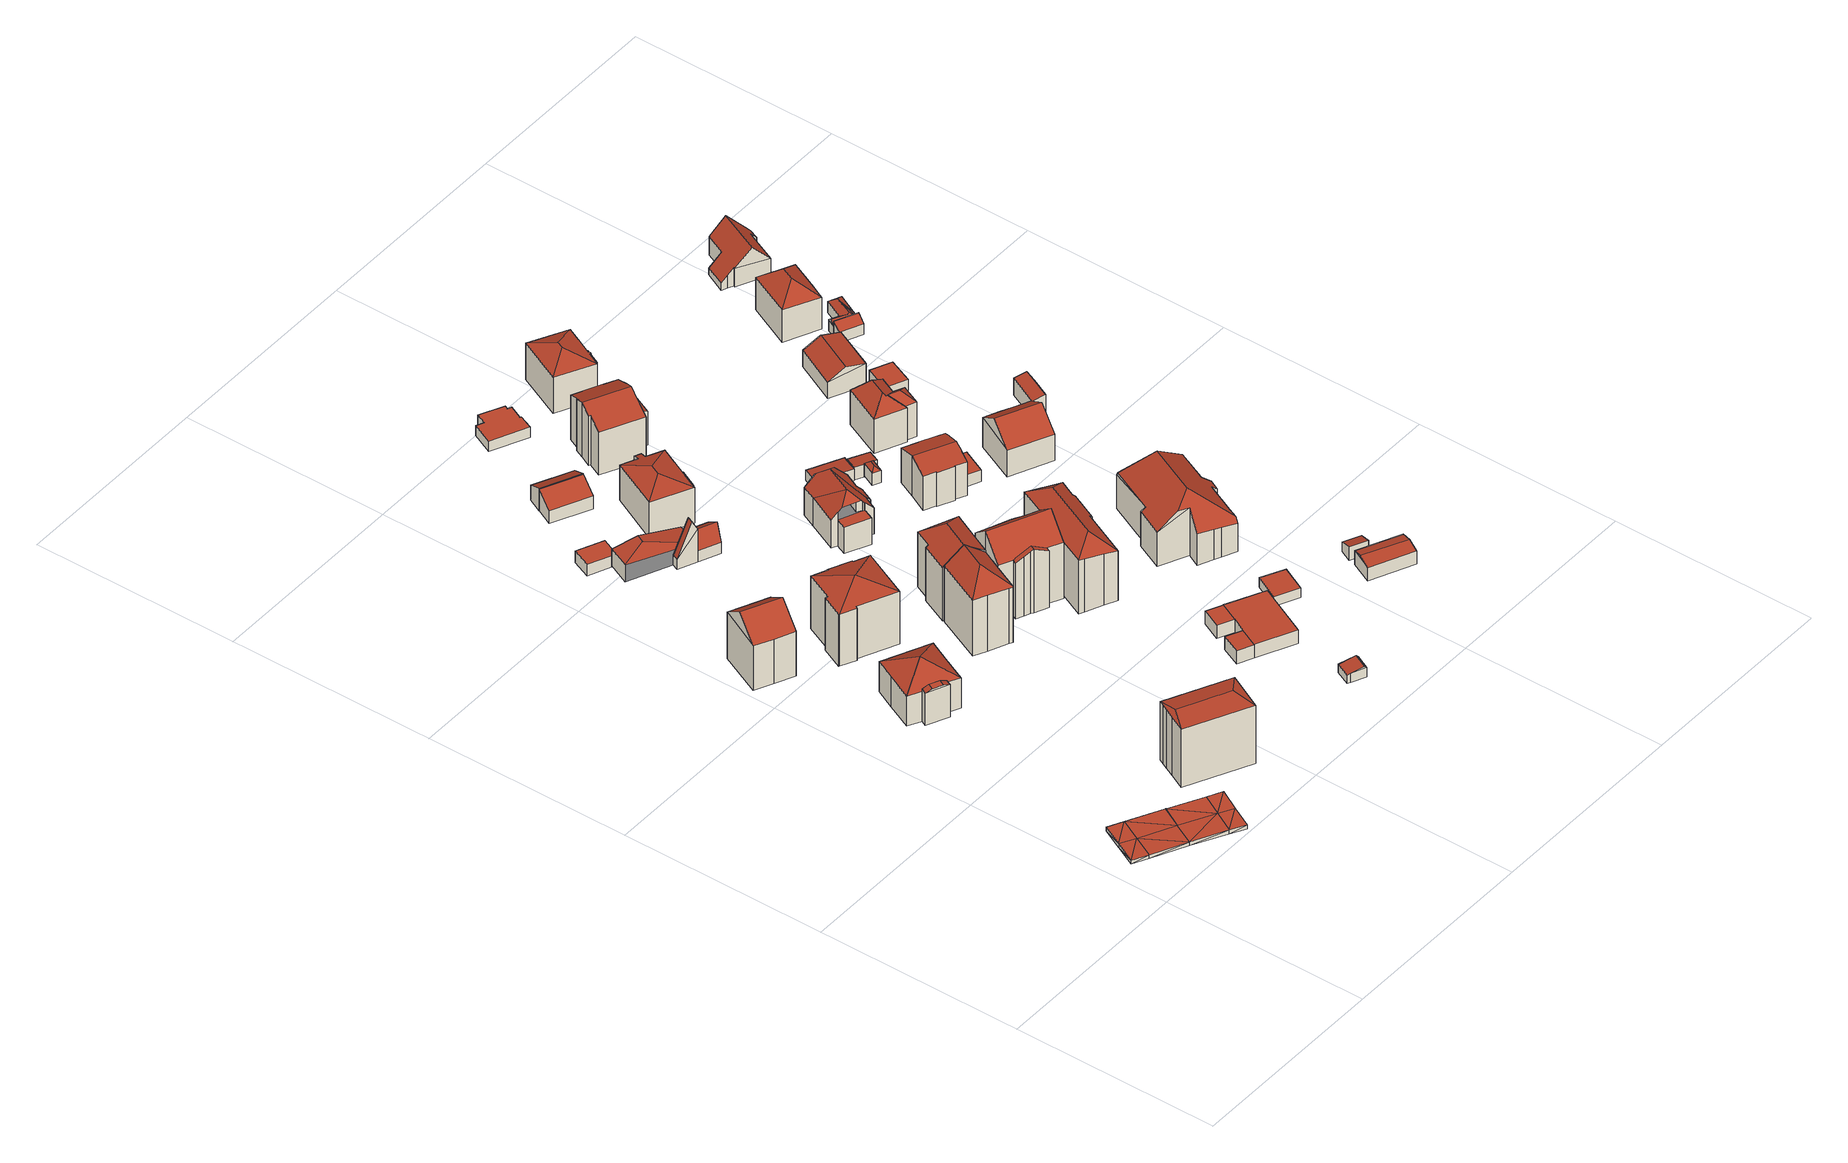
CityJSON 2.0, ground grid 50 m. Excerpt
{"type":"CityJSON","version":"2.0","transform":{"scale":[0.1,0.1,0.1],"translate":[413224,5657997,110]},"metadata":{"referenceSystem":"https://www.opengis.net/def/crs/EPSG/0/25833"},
"CityObjects":{
"building1":{"type":"Building","attributes":{"BodenHoehe":111.93,"gemHoehe":0,"BauwerkHoehe":1,"Breite":11.5,"Erfassungsdatum_Objekt":"2022-03-29","Gemeindeschluessel":"14612000","Geometrietyp2DReferenz":"3000","measuredHeight":1,"function":"53001_1800"},"geometry":[{"type":"MultiSurface","lod":"2","boundaries":[[[0,1,2]],[[0,2,3]],[[1,4,5]],[[1,5,2]],[[6,7,8]],[[6,8,9]],[[7,3,8]],[[8,3,10]],[[10,3,11]],[[3,2,12]],[[3,12,11]],[[12,2,13]],[[2,5,14]],[[2,14,13]],[[15,16,7]],[[15,7,6]],[[16,0,7]],[[7,0,3]],[[6,9,17]],[[6,17,18]],[[9,8,19]],[[9,19,17]],[[8,10,20]],[[8,20,19]],[[10,11,21]],[[10,21,20]],[[11,12,22]],[[11,22,21]],[[12,13,23]],[[12,23,22]],[[13,14,24]],[[13,24,23]],[[14,5,25]],[[14,25,24]],[[5,4,26]],[[5,26,25]],[[4,1,27]],[[4,27,26]],[[1,0,28]],[[1,28,27]],[[0,16,29]],[[0,29,28]],[[16,15,30]],[[16,30,29]],[[15,6,18]],[[15,18,30]],[[19,31,18]],[[17,19,18]],[[19,32,31]],[[20,32,19]],[[21,32,20]],[[22,33,32]],[[21,22,32]],[[23,33,22]],[[24,25,33]],[[23,24,33]],[[31,29,30]],[[18,31,30]],[[31,28,29]],[[32,28,31]],[[33,27,28]],[[32,33,28]],[[25,26,27]],[[33,25,27]]],"semantics":{"surfaces":[{"type":"RoofSurface"},{"type":"WallSurface"},{"type":"GroundSurface"}],"values":[0,0,0,0,0,0,0,0,0,0,0,0,0,0,0,0,0,0,1,1,1,1,1,1,1,1,1,1,1,1,1,1,1,1,1,1,1,1,1,1,1,1,1,1,1,1,2,2,2,2,2,2,2,2,2,2,2,2,2,2,2,2,2,2]}}]},
"building2":{"type":"Building","attributes":{"Dachtyp_tdc":"tdcFreeFormRoof","Gemeindeschluessel":14612000,"Dachneigung":36.78,"QualitaetDacherkennung":63,"Geometrietyp2DReferenz":"3000","measuredHeight":16.24,"function":"31001_9998","roofType":"5000"},"geometry":[{"type":"Solid","lod":"2","boundaries":[[[[34,35,36,37]],[[35,38,39,36]],[[38,40,41,39]],[[40,42,43,41]],[[42,34,37,43]],[[44,38,35,45]],[[42,40,44,45,34]],[[35,34,45]],[[40,38,44]],[[37,36,39,41,43]]]],"semantics":{"surfaces":[{"type":"WallSurface"},{"type":"RoofSurface"},{"type":"GroundSurface"}],"values":[[0,0,0,0,0,1,1,0,0,2]]}}]},
"building3":{"type":"Building","attributes":{"Gemeindeschluessel":14612000,"Geometrietyp2DReferenz":"3000","function":"31001_9998","roofType":"9999"},"children":["building3-1","building3-2"]},
"building3-1":{"type":"BuildingPart","attributes":{"Dachtyp_tdc":"tdcCutGableRoof","Dachneigung":0.627,"QualitaetDacherkennung":43,"Geometrietyp2DReferenz":"3000","measuredHeight":9.21,"roofType":"9999"},"parents":["building3"],"geometry":[{"type":"MultiSurface","lod":"2","boundaries":[[[46,47,48,49]],[[47,50,51,48]],[[50,52,51]],[[53,46,49,54,55]],[[46,53,56,57]],[[50,47,58,59]],[[58,57,56,59]],[[50,59,56,53]],[[46,57,58,47]],[[49,48,51,54]]],"semantics":{"surfaces":[{"type":"WallSurface"},{"type":"RoofSurface"},{"type":"GroundSurface"}],"values":[0,0,0,0,1,1,1,0,0,2]}}]},
"building3-2":{"type":"BuildingPart","attributes":{"Dachtyp_tdc":"tdcTentRoof","Dachneigung":29.8,"QualitaetDacherkennung":54,"Geometrietyp2DReferenz":"3000","measuredHeight":11.51,"roofType":"3500"},"parents":["building3"],"geometry":[{"type":"MultiSurface","lod":"2","boundaries":[[[52,60,61,51]],[[60,62,63,61]],[[62,64,65,63]],[[64,66,67,65]],[[66,68,69,67]],[[68,70,71,69]],[[70,72,73,71]],[[72,55,54,73]],[[64,62,60,74]],[[66,64,74]],[[70,68,66,74]],[[60,52,55,72,70,74]],[[51,61,63,65,67,69,71,73,54]]],"semantics":{"surfaces":[{"type":"WallSurface"},{"type":"RoofSurface"},{"type":"GroundSurface"}],"values":[0,0,0,0,0,0,0,0,1,1,1,1,2]}}]},
"building4":{"type":"Building","attributes":{"Dachtyp_tdc":"tdcHipRoof","Gemeindeschluessel":14612000,"Dachneigung":11.22,"QualitaetDacherkennung":61,"Geometrietyp2DReferenz":"3000","measuredHeight":16.4,"function":"31001_9998","roofType":"3200"},"geometry":[{"type":"Solid","lod":"2","boundaries":[[[[75,76,77,78]],[[76,79,80,77]],[[79,81,82,80]],[[81,83,84,82]],[[83,85,86,84]],[[85,87,88,86]],[[87,75,78,88]],[[75,87,89]],[[85,83,81,79,76,90]],[[87,85,90,89]],[[76,75,89,90]],[[78,77,80,82,84,86,88]]]],"semantics":{"surfaces":[{"type":"WallSurface"},{"type":"RoofSurface"},{"type":"GroundSurface"}],"values":[[0,0,0,0,0,0,0,1,1,1,1,2]]}}]},
"building5":{"type":"Building","attributes":{"Dachtyp_tdc":"tdcTentRoof","Gemeindeschluessel":14612000,"Dachneigung":18.92,"QualitaetDacherkennung":70,"Geometrietyp2DReferenz":"3000","measuredHeight":16.29,"function":"31001_9998","roofType":"3500"},"geometry":[{"type":"Solid","lod":"2","boundaries":[[[[91,92,93,94]],[[92,95,96,93]],[[95,97,98,96]],[[97,99,100,98]],[[99,101,102,100]],[[101,103,104,102]],[[103,105,106,104]],[[105,107,108,106]],[[107,109,110,108]],[[109,111,112,110]],[[111,113,114,112]],[[113,115,116,114]],[[115,91,94,116]],[[95,92,91,115,117]],[[103,101,99,97,95,117]],[[113,111,109,107,105,103,117]],[[115,113,117]],[[94,93,96,98,100,102,104,106,108,110,112,114,116]]]],"semantics":{"surfaces":[{"type":"WallSurface"},{"type":"RoofSurface"},{"type":"GroundSurface"}],"values":[[0,0,0,0,0,0,0,0,0,0,0,0,0,1,1,1,1,2]]}}]},
"building6":{"type":"Building","attributes":{"Dachtyp_tdc":"tdcPolyFlatRoof","Gemeindeschluessel":14612000,"Dachneigung":0,"QualitaetDacherkennung":0,"Geometrietyp2DReferenz":"3000","BezugspunktDach":"2000","measuredHeight":3,"function":"31001_9998"},"geometry":[{"type":"MultiSurface","lod":"2","boundaries":[[[118,119,120,121,122]],[[122,121,123,124]],[[121,120,125,123]],[[120,119,126,125]],[[119,118,127,126]],[[118,122,124,127]],[[124,123,125,126,127]]],"semantics":{"surfaces":[{"type":"RoofSurface"},{"type":"WallSurface"},{"type":"GroundSurface"}],"values":[0,1,1,1,1,1,2]}}]},
"building7":{"type":"Building","attributes":{"Dachtyp_tdc":"tdcFreeFormRoof","Gemeindeschluessel":14612000,"Dachneigung":39.5,"QualitaetDacherkennung":43,"Geometrietyp2DReferenz":"3000","measuredHeight":18.75,"function":"31001_9998","roofType":"5000"},"geometry":[{"type":"Solid","lod":"2","boundaries":[[[[128,129,130,131]],[[129,132,133,130]],[[132,134,135,133]],[[134,136,137,135]],[[136,138,139,137]],[[138,140,141,139]],[[140,128,131,141]],[[140,138,142,143,129,128]],[[136,134,144,143,142]],[[143,144,132,129]],[[138,136,142]],[[134,132,144]],[[131,130,133,135,137,139,141]]]],"semantics":{"surfaces":[{"type":"WallSurface"},{"type":"RoofSurface"},{"type":"GroundSurface"}],"values":[[0,0,0,0,0,0,0,1,1,1,0,0,2]]}}]},
"building8":{"type":"Building","attributes":{"Gemeindeschluessel":14612000,"Geometrietyp2DReferenz":"3000","function":"31001_9998","roofType":"9999"},"children":["building8-1","building8-2","building8-3"]},
"building8-1":{"type":"BuildingPart","attributes":{"Dachtyp_tdc":"tdcGableRoof","Dachneigung":68.47,"QualitaetDacherkennung":4,"Geometrietyp2DReferenz":"3000","measuredHeight":11.21,"roofType":"3100"},"parents":["building8"],"geometry":[{"type":"MultiSurface","lod":"2","boundaries":[[[145,146,147,148]],[[149,145,148,150,151]],[[152,153,146,154]],[[145,149,155]],[[146,145,155,154]],[[149,152,154,155]],[[148,147,156,150]]],"semantics":{"surfaces":[{"type":"WallSurface"},{"type":"RoofSurface"},{"type":"GroundSurface"}],"values":[0,0,0,0,1,1,2]}}]},
"building8-2":{"type":"BuildingPart","attributes":{"Dachtyp_tdc":"tdcHipAndGableRoof","Dachneigung":10.11,"QualitaetDacherkennung":45,"Geometrietyp2DReferenz":"3000","measuredHeight":5.62,"roofType":"5000"},"parents":["building8"],"geometry":[{"type":"MultiSurface","lod":"2","boundaries":[[[157,158,159,160]],[[158,161,162,159]],[[157,153,163,164]],[[161,158,165]],[[163,166,167,161,165,164]],[[158,157,164,165]],[[162,168,156,147,160,159]]],"semantics":{"surfaces":[{"type":"WallSurface"},{"type":"RoofSurface"},{"type":"GroundSurface"}],"values":[0,0,1,0,1,1,2]}}]},
"building8-3":{"type":"BuildingPart","attributes":{"Dachtyp_tdc":"tdcGableRoof","Dachneigung":37.48,"QualitaetDacherkennung":11,"Geometrietyp2DReferenz":"3000","measuredHeight":7.16,"roofType":"3100"},"parents":["building8"],"geometry":[{"type":"MultiSurface","lod":"2","boundaries":[[[169,151,150,170]],[[171,172,173,168,167]],[[172,169,170,173]],[[169,172,174]],[[151,169,174,175,176]],[[172,171,175,174]],[[170,150,156,168,173]]],"semantics":{"surfaces":[{"type":"WallSurface"},{"type":"RoofSurface"},{"type":"GroundSurface"}],"values":[0,0,0,0,1,1,2]}}]},
"building9":{"type":"Building","attributes":{"Dachtyp_tdc":"tdcHipAndGableRoof","Gemeindeschluessel":14612000,"Dachneigung":39.61,"QualitaetDacherkennung":51,"Geometrietyp2DReferenz":"3000","measuredHeight":18.2,"function":"31001_9998","roofType":"5000"},"geometry":[{"type":"Solid","lod":"2","boundaries":[[[[177,178,179,180]],[[178,181,182,179]],[[181,183,184,182]],[[183,185,186,184]],[[185,187,188,186]],[[187,189,190,188]],[[189,191,192,190]],[[191,193,194,192]],[[193,177,180,194]],[[189,187,195]],[[187,185,183,181,178,177,195]],[[177,193,191,189,195]],[[180,179,182,184,186,188,190,192,194]]]],"semantics":{"surfaces":[{"type":"WallSurface"},{"type":"RoofSurface"},{"type":"GroundSurface"}],"values":[[0,0,0,0,0,0,0,0,0,1,1,1,2]]}}]},
"building10":{"type":"Building","attributes":{"Dachtyp_tdc":"tdcPolyFlatRoof","Gemeindeschluessel":14612000,"Dachneigung":27.42,"QualitaetDacherkennung":83,"Geometrietyp2DReferenz":"3000","measuredHeight":5.73,"function":"31001_9998","roofType":"2100"},"geometry":[{"type":"Solid","lod":"2","boundaries":[[[[196,197,198,199]],[[197,200,201,198]],[[200,202,203,201]],[[202,196,199,203]],[[202,200,197,196]],[[199,198,201,203]]]],"semantics":{"surfaces":[{"type":"WallSurface"},{"type":"RoofSurface"},{"type":"GroundSurface"}],"values":[[0,0,0,0,1,2]]}}]},
"building11":{"type":"Building","attributes":{"Dachtyp_tdc":"tdcPolyFlatRoof","Gemeindeschluessel":14612000,"Dachneigung":28.26,"QualitaetDacherkennung":78,"Geometrietyp2DReferenz":"3000","measuredHeight":5.95,"function":"31001_9998","roofType":"2100"},"geometry":[{"type":"Solid","lod":"2","boundaries":[[[[204,205,206,207]],[[205,208,209,206]],[[208,210,211,209]],[[210,204,207,211]],[[210,208,205,204]],[[207,206,209,211]]]],"semantics":{"surfaces":[{"type":"WallSurface"},{"type":"RoofSurface"},{"type":"GroundSurface"}],"values":[[0,0,0,0,1,2]]}}]},
"building12":{"type":"Building","attributes":{"Gemeindeschluessel":14612000,"Geometrietyp2DReferenz":"3000","function":"31001_9998","roofType":"9999"},"children":["building12-1","building12-2"]},
"building12-1":{"type":"BuildingPart","attributes":{"Dachtyp_tdc":"tdcGableRoof","Dachneigung":40.02,"QualitaetDacherkennung":63,"Geometrietyp2DReferenz":"3000","measuredHeight":19.59,"roofType":"3100"},"parents":["building12"],"geometry":[{"type":"MultiSurface","lod":"2","boundaries":[[[212,213,214,215]],[[213,216,217,214]],[[216,218,219,217]],[[218,220,221,219]],[[220,222,223,221]],[[222,224,225,223]],[[224,226,227,225]],[[226,228,229,227]],[[228,230,231,229]],[[230,232,233,231]],[[232,234,235,233]],[[234,236,235]],[[230,228,226,224,222,220,218,216]],[[216,213,212,237,238,236,234,232,230]],[[239,215,214,217,219,221,223,225,227,229,231,233,235]]],"semantics":{"surfaces":[{"type":"WallSurface"},{"type":"RoofSurface"},{"type":"GroundSurface"}],"values":[0,0,0,0,0,0,0,0,0,0,0,0,1,1,2]}}]},
"building12-2":{"type":"BuildingPart","attributes":{"Dachtyp_tdc":"tdcGableRoof","Dachneigung":26.72,"QualitaetDacherkennung":37,"Geometrietyp2DReferenz":"3000","measuredHeight":16.87,"roofType":"3100"},"parents":["building12"],"geometry":[{"type":"MultiSurface","lod":"2","boundaries":[[[240,241,242,243]],[[241,244,245,242]],[[244,246,247,245]],[[246,212,215,247]],[[248,249,250,235,236]],[[249,240,243,250]],[[251,237,212,246,244,241,240]],[[240,249,248,251]],[[243,242,245,247,215,239,235,250]]],"semantics":{"surfaces":[{"type":"WallSurface"},{"type":"RoofSurface"},{"type":"GroundSurface"}],"values":[0,0,0,0,0,0,1,1,2]}}]},
"building13":{"type":"Building","attributes":{"Dachtyp_tdc":"tdcFreeFormRoof","Gemeindeschluessel":14612000,"Dachneigung":10.28,"QualitaetDacherkennung":18,"Geometrietyp2DReferenz":"3000","measuredHeight":3,"function":"31001_9998","roofType":"5000"},"geometry":[{"type":"Solid","lod":"2","boundaries":[[[[252,253,254,255]],[[253,256,257,254]],[[256,258,259,257]],[[258,260,261,259]],[[260,252,255,261]],[[252,260,262,263]],[[263,262,258,256,253]],[[253,252,263]],[[260,258,262]],[[255,254,257,259,261]]]],"semantics":{"surfaces":[{"type":"WallSurface"},{"type":"RoofSurface"},{"type":"GroundSurface"}],"values":[[0,0,0,0,0,1,1,0,0,2]]}}]},
"building14":{"type":"Building","attributes":{"Gemeindeschluessel":14612000,"Geometrietyp2DReferenz":"3000","function":"31001_9998","roofType":"9999"},"children":["building14-1","building14-2","building14-3"]},
"building14-1":{"type":"BuildingPart","attributes":{"Dachtyp_tdc":"tdcPolyFlatRoof","Dachneigung":0,"QualitaetDacherkennung":81,"Geometrietyp2DReferenz":"3000","measuredHeight":3.47,"roofType":"1000"},"parents":["building14"],"geometry":[{"type":"MultiSurface","lod":"2","boundaries":[[[264,265,266,267]],[[265,268,269,266]],[[268,270,271,269]],[[270,268,265,264]],[[267,266,269,271]]],"semantics":{"surfaces":[{"type":"WallSurface"},{"type":"RoofSurface"},{"type":"GroundSurface"}],"values":[0,0,0,1,2]}}]},
"building14-2":{"type":"BuildingPart","attributes":{"Dachtyp_tdc":"tdcPolyFlatRoof","Dachneigung":0,"QualitaetDacherkennung":78,"Geometrietyp2DReferenz":"3000","measuredHeight":3.47,"roofType":"1000"},"parents":["building14"],"geometry":[{"type":"MultiSurface","lod":"2","boundaries":[[[272,273,274,275]],[[273,276,277,274]],[[278,272,275,279]],[[278,276,273,272]],[[275,274,277,279]]],"semantics":{"surfaces":[{"type":"WallSurface"},{"type":"RoofSurface"},{"type":"GroundSurface"}],"values":[0,0,0,1,2]}}]},
"building14-3":{"type":"BuildingPart","attributes":{"Dachtyp_tdc":"tdcPolyFlatRoof","Dachneigung":0,"QualitaetDacherkennung":74,"Geometrietyp2DReferenz":"3000","measuredHeight":3.53,"roofType":"1000"},"parents":["building14"],"geometry":[{"type":"MultiSurface","lod":"2","boundaries":[[[280,281,278,279,271,270]],[[282,283,284,277,276]],[[283,285,286,284]],[[285,287,288,286]],[[285,283,282,281,280,289,287]],[[288,267,271,279,277,284,286]],[[287,289,264,267,288]]],"semantics":{"surfaces":[{"type":"WallSurface"},{"type":"RoofSurface"},{"type":"GroundSurface"}],"values":[0,0,0,0,1,2,0]}}]},
"building15":{"type":"Building","attributes":{"Gemeindeschluessel":14612000,"Geometrietyp2DReferenz":"3000","function":"31001_9998","roofType":"9999"},"children":["building15-1","building15-2"]},
"building15-1":{"type":"BuildingPart","attributes":{"Dachtyp_tdc":"tdcFreeFormRoof","Dachneigung":44.82,"QualitaetDacherkennung":8,"Geometrietyp2DReferenz":"3000","measuredHeight":6.87,"roofType":"5000"},"parents":["building15"],"geometry":[{"type":"MultiSurface","lod":"2","boundaries":[[[290,291,292,293]],[[291,294,295,292]],[[296,290,293,297]],[[298,294,291]],[[299,298,291,290]],[[299,290,296]],[[298,299,296,294]],[[293,292,295,297]]],"semantics":{"surfaces":[{"type":"WallSurface"},{"type":"RoofSurface"},{"type":"GroundSurface"}],"values":[0,0,0,1,1,1,1,2]}}]},
"building15-2":{"type":"BuildingPart","attributes":{"Dachtyp_tdc":"tdcHipRoof","Dachneigung":17.09,"QualitaetDacherkennung":76,"Geometrietyp2DReferenz":"3000","measuredHeight":10.99,"roofType":"3200"},"parents":["building15"],"geometry":[{"type":"MultiSurface","lod":"2","boundaries":[[[300,301,302,303]],[[301,304,305,302]],[[304,306,307,305]],[[306,308,309,307]],[[308,310,311,309]],[[310,312,313,311]],[[312,314,315,313]],[[314,316,296,297,315]],[[317,300,303,295,294]],[[301,300,318]],[[314,312,310,308,306,304,319]],[[300,317,316,314,319,318]],[[304,301,318,319]],[[303,302,305,307,309,311,313,315,297,295]]],"semantics":{"surfaces":[{"type":"WallSurface"},{"type":"RoofSurface"},{"type":"GroundSurface"}],"values":[0,0,0,0,0,0,0,0,0,1,1,1,1,2]}}]},
"building16":{"type":"Building","attributes":{"Dachtyp_tdc":"tdcHipRoof","Gemeindeschluessel":14612000,"Dachneigung":39.37,"QualitaetDacherkennung":43,"Geometrietyp2DReferenz":"3000","measuredHeight":16.94,"function":"31001_9998","roofType":"3200"},"geometry":[{"type":"Solid","lod":"2","boundaries":[[[[320,321,322,323]],[[321,324,325,322]],[[324,326,327,325]],[[326,328,329,327]],[[328,330,331,329]],[[330,232,332,331]],[[232,333,334,332]],[[333,335,336,334]],[[335,337,338,336]],[[337,339,340,338]],[[339,341,342,340]],[[341,320,323,342]],[[337,335,343]],[[330,328,326,324,344]],[[335,333,232,330,344,343]],[[324,321,320,341,339,337,343,344]],[[323,322,325,327,329,331,332,334,336,338,340,342]]]],"semantics":{"surfaces":[{"type":"WallSurface"},{"type":"RoofSurface"},{"type":"GroundSurface"}],"values":[[0,0,0,0,0,0,0,0,0,0,0,0,1,1,1,1,2]]}}]},
"building17":{"type":"Building","attributes":{"Gemeindeschluessel":14612000,"Geometrietyp2DReferenz":"3000","function":"31001_9998","roofType":"9999"},"children":["building17-1","building17-2"]},
"building17-1":{"type":"BuildingPart","attributes":{"Dachtyp_tdc":"tdcHippedGableRoof","Dachneigung":46.17,"QualitaetDacherkennung":60,"Geometrietyp2DReferenz":"3000","measuredHeight":12.14,"roofType":"3300"},"parents":["building17"],"geometry":[{"type":"MultiSurface","lod":"2","boundaries":[[[345,346,347]],[[345,348,349,346]],[[348,350,351,349]],[[350,352,353,351]],[[352,354,355,353]],[[354,356,357,355]],[[356,358,359,357]],[[358,360,361,359]],[[360,362,363,361]],[[362,364,365,363]],[[364,366,367,365]],[[366,368,369,367]],[[368,370,371,369]],[[370,372,373,371]],[[372,374,373]],[[356,354,375]],[[376,377,378]],[[354,352,350,378,375]],[[350,348,345,376,378]],[[368,366,364,362,360,358,356,375]],[[377,372,370,368,375,378]],[[379,380,346,349,351,353,355,357,359,361,363,365,367,369,371,373]]],"semantics":{"surfaces":[{"type":"WallSurface"},{"type":"RoofSurface"},{"type":"GroundSurface"}],"values":[0,0,0,0,0,0,0,0,0,0,0,0,0,0,0,1,1,1,1,1,1,2]}}]},
"building17-2":{"type":"BuildingPart","attributes":{"Dachtyp_tdc":"tdcPolyFlatRoof","Dachneigung":0,"QualitaetDacherkennung":38,"Geometrietyp2DReferenz":"3000","measuredHeight":7.03,"roofType":"1000"},"parents":["building17"],"geometry":[{"type":"MultiSurface","lod":"2","boundaries":[[[374,381,382,373]],[[381,383,384,382]],[[383,347,346,384]],[[347,383,381,374,385,386]],[[373,382,384,346,380,379]]],"semantics":{"surfaces":[{"type":"WallSurface"},{"type":"RoofSurface"},{"type":"GroundSurface"}],"values":[0,0,0,1,2]}}]},
"building18":{"type":"Building","attributes":{"Dachtyp_tdc":"tdcPolyFlatRoof","Gemeindeschluessel":14612000,"Dachneigung":0,"QualitaetDacherkennung":85,"Geometrietyp2DReferenz":"3000","measuredHeight":2.75,"function":"31001_9998","roofType":"1000"},"geometry":[{"type":"Solid","lod":"2","boundaries":[[[[387,388,389,390]],[[388,391,392,389]],[[391,393,394,392]],[[393,395,396,394]],[[395,397,398,396]],[[397,399,400,398]],[[399,401,402,400]],[[401,403,404,402]],[[403,405,406,404]],[[405,387,390,406]],[[405,403,401,399,397,395,393,391,388,387]],[[390,389,392,394,396,398,400,402,404,406]]]],"semantics":{"surfaces":[{"type":"WallSurface"},{"type":"RoofSurface"},{"type":"GroundSurface"}],"values":[[0,0,0,0,0,0,0,0,0,0,1,2]]}}]},
"building19":{"type":"Building","attributes":{"Dachtyp_tdc":"tdcPolyFlatRoof","Gemeindeschluessel":14612000,"Dachneigung":0,"QualitaetDacherkennung":61,"Geometrietyp2DReferenz":"3000","measuredHeight":2.5,"function":"31001_9998","roofType":"1000"},"geometry":[{"type":"Solid","lod":"2","boundaries":[[[[407,408,409,410]],[[408,411,412,409]],[[411,413,414,412]],[[413,407,410,414]],[[413,411,408,407]],[[410,409,412,414]]]],"semantics":{"surfaces":[{"type":"WallSurface"},{"type":"RoofSurface"},{"type":"GroundSurface"}],"values":[[0,0,0,0,1,2]]}}]},
"building20":{"type":"Building","attributes":{"Gemeindeschluessel":14612000,"Geometrietyp2DReferenz":"3000","function":"31001_9998","roofType":"9999"},"children":["building20-1","building20-2","building20-3"]},
"building20-1":{"type":"BuildingPart","attributes":{"Dachtyp_tdc":"tdcPolyFlatRoof","Dachneigung":6.09,"QualitaetDacherkennung":30,"Geometrietyp2DReferenz":"3000","measuredHeight":6.47,"roofType":"2100"},"parents":["building20"],"geometry":[{"type":"MultiSurface","lod":"2","boundaries":[[[415,416,417,418]],[[416,419,420,417]],[[419,421,422,420]],[[421,423,424,422]],[[423,421,419,416,415,421]],[[418,417,420,422,424,422]]],"semantics":{"surfaces":[{"type":"WallSurface"},{"type":"RoofSurface"},{"type":"GroundSurface"}],"values":[0,0,0,0,1,2]}}]},
"building20-2":{"type":"BuildingPart","attributes":{"Dachtyp_tdc":"tdcPolyFlatRoof","Dachneigung":20.87,"QualitaetDacherkennung":62,"Geometrietyp2DReferenz":"3000","measuredHeight":9.96,"roofType":"2100"},"parents":["building20"],"geometry":[{"type":"MultiSurface","lod":"2","boundaries":[[[425,426,427,428]],[[426,429,430,427]],[[429,431,432,430]],[[433,434,435,436]],[[434,437,438,435]],[[437,439,440,438]],[[439,425,428,440]],[[439,437,434,433,441,431,429,426,425]],[[428,427,430,432,442,436,435,438,440]]],"semantics":{"surfaces":[{"type":"WallSurface"},{"type":"RoofSurface"},{"type":"GroundSurface"}],"values":[0,0,0,0,0,0,0,1,2]}}]},
"building20-3":{"type":"BuildingPart","attributes":{"Dachtyp_tdc":"tdcGableRoof","Dachneigung":24.54,"QualitaetDacherkennung":51,"Geometrietyp2DReferenz":"3000","measuredHeight":14.51,"roofType":"3100"},"parents":["building20"],"geometry":[{"type":"MultiSurface","lod":"2","boundaries":[[[443,444,418,445]],[[444,415,418]],[[446,447,448,424,423]],[[447,449,433,436,448]],[[450,432,431]],[[450,451,452,432]],[[451,453,454,452]],[[453,455,456,454]],[[455,457,458,456]],[[457,459,460,458]],[[459,461,462,460]],[[461,463,464,462]],[[463,443,445,464]],[[459,457,455,453,451,450,465]],[[465,449,447,446,444,443,463,461,459]],[[445,418,422,424,448,436,442,432,452,454,456,458,460,462,464]]],"semantics":{"surfaces":[{"type":"WallSurface"},{"type":"RoofSurface"},{"type":"GroundSurface"}],"values":[0,0,0,0,0,0,0,0,0,0,0,0,0,1,1,2]}}]},
"building21":{"type":"Building","attributes":{"Dachtyp_tdc":"tdcPolyFlatRoof","Gemeindeschluessel":14612000,"Dachneigung":5.83,"QualitaetDacherkennung":71,"Geometrietyp2DReferenz":"3000","measuredHeight":3.08,"function":"31001_9998","roofType":"2100"},"geometry":[{"type":"Solid","lod":"2","boundaries":[[[[466,467,468,469]],[[467,470,471,468]],[[470,472,473,471]],[[472,474,475,473]],[[474,466,469,475]],[[474,472,470,467,466]],[[469,468,471,473,475]]]],"semantics":{"surfaces":[{"type":"WallSurface"},{"type":"RoofSurface"},{"type":"GroundSurface"}],"values":[[0,0,0,0,0,1,2]]}}]},
"building22":{"type":"Building","attributes":{"Dachtyp_tdc":"tdcFreeFormRoof","Gemeindeschluessel":14612000,"Dachneigung":42.02,"QualitaetDacherkennung":23,"Geometrietyp2DReferenz":"3000","measuredHeight":4.25,"function":"31001_9998","roofType":"5000"},"geometry":[{"type":"Solid","lod":"2","boundaries":[[[[476,477,478,479]],[[477,480,481,478]],[[480,482,483,481]],[[482,476,479,483]],[[484,485,482,480]],[[484,480,477]],[[485,484,477,476]],[[485,476,482]],[[479,478,481,483]]]],"semantics":{"surfaces":[{"type":"WallSurface"},{"type":"RoofSurface"},{"type":"GroundSurface"}],"values":[[0,0,0,0,1,1,1,1,2]]}}]},
"building23":{"type":"Building","attributes":{"Dachtyp_tdc":"tdcPolyFlatRoof","Gemeindeschluessel":14612000,"Dachneigung":6.3,"QualitaetDacherkennung":55,"Geometrietyp2DReferenz":"3000","measuredHeight":3.23,"function":"31001_9998","roofType":"2100"},"geometry":[{"type":"Solid","lod":"2","boundaries":[[[[486,487,488,489]],[[487,490,491,488]],[[490,492,493,491]],[[492,494,495,493]],[[494,496,497,495]],[[496,486,489,497]],[[496,494,492,490,487,486]],[[489,488,491,493,495,497]]]],"semantics":{"surfaces":[{"type":"WallSurface"},{"type":"RoofSurface"},{"type":"GroundSurface"}],"values":[[0,0,0,0,0,0,1,2]]}}]},
"building24":{"type":"Building","attributes":{"Gemeindeschluessel":14612000,"Geometrietyp2DReferenz":"3000","function":"31001_9998","roofType":"9999"},"children":["building24-1","building24-2","building24-3"]},
"building24-1":{"type":"BuildingPart","attributes":{"Dachtyp_tdc":"tdcGableRoof","Dachneigung":17.89,"QualitaetDacherkennung":40,"Geometrietyp2DReferenz":"3000","measuredHeight":10.64,"roofType":"3100"},"parents":["building24"],"geometry":[{"type":"MultiSurface","lod":"2","boundaries":[[[498,499,500]],[[498,501,502,499]],[[503,504,505,506,507,508,509]],[[509,510,511,512,513,514,501,498,503]],[[502,515,516,517,518,519,520,521,522,523,524,525,526,499]],[[501,514,515,502]],[[514,513,516,515]],[[513,512,517,516]],[[512,511,518,517]],[[511,510,519,518]],[[510,509,520,519]],[[509,508,521,520]],[[508,507,527,522,521]],[[506,505,524,523,528]],[[505,504,525,524]],[[504,529,525]]],"semantics":{"surfaces":[{"type":"WallSurface"},{"type":"RoofSurface"},{"type":"GroundSurface"}],"values":[0,0,1,1,2,0,0,0,0,0,0,0,0,0,0,0]}}]},
"building24-2":{"type":"BuildingPart","attributes":{"Dachtyp_tdc":"tdcPolyFlatRoof","Dachneigung":0,"QualitaetDacherkennung":68,"Geometrietyp2DReferenz":"3000","measuredHeight":3.11,"roofType":"1000"},"parents":["building24"],"geometry":[{"type":"MultiSurface","lod":"2","boundaries":[[[529,530,531,525]],[[530,532,533,531]],[[532,500,499,533]],[[500,532,530,529,534]],[[525,531,533,499,526]]],"semantics":{"surfaces":[{"type":"WallSurface"},{"type":"RoofSurface"},{"type":"GroundSurface"}],"values":[0,0,0,1,2]}}]},
"building24-3":{"type":"BuildingPart","attributes":{"Dachtyp_tdc":"tdcFreeFormRoof","Dachneigung":37.54,"QualitaetDacherkennung":16,"Geometrietyp2DReferenz":"3000","measuredHeight":5.1,"roofType":"5000"},"parents":["building24"],"geometry":[{"type":"MultiSurface","lod":"2","boundaries":[[[527,535,536,522]],[[535,537,538,536]],[[537,528,523,538]],[[539,528,537]],[[540,539,537,535]],[[540,535,527]],[[539,540,527,528]],[[522,536,538,523]]],"semantics":{"surfaces":[{"type":"WallSurface"},{"type":"RoofSurface"},{"type":"GroundSurface"}],"values":[0,0,0,1,1,1,1,2]}}]},
"building25":{"type":"Building","attributes":{"Dachtyp_tdc":"tdcFreeFormRoof","Gemeindeschluessel":14612000,"Dachneigung":40.43,"QualitaetDacherkennung":49,"Geometrietyp2DReferenz":"3000","measuredHeight":15.75,"function":"31001_9998","roofType":"5000"},"geometry":[{"type":"Solid","lod":"2","boundaries":[[[[541,542,543,544]],[[542,545,546,543]],[[545,547,548,546]],[[547,549,550,548]],[[549,551,552,550]],[[551,553,554,552]],[[553,555,556,554]],[[555,557,558,556]],[[557,559,560,558]],[[559,561,562,560]],[[561,563,564,562]],[[563,565,566,564]],[[565,567,568,566]],[[567,569,570,568]],[[569,571,572,570]],[[571,573,574,572]],[[573,575,576,574]],[[575,577,578,576]],[[577,579,580,578]],[[579,541,544,580]],[[575,573,581,582,583,541,579,577]],[[584,559,557,555,553,551,549,585,586]],[[561,584,586,582,581,571,569,567,565,563]],[[583,582,586,585,547,545,542]],[[573,571,581]],[[549,547,585]],[[542,541,583]],[[561,559,584]],[[544,543,546,548,550,552,554,556,558,560,562,564,566,568,570,572,574,576,578,580]]]],"semantics":{"surfaces":[{"type":"WallSurface"},{"type":"RoofSurface"},{"type":"GroundSurface"}],"values":[[0,0,0,0,0,0,0,0,0,0,0,0,0,0,0,0,0,0,0,0,1,1,1,1,0,0,0,0,2]]}}]},
"building26":{"type":"Building","attributes":{"Dachtyp_tdc":"tdcGableRoof","Gemeindeschluessel":14612000,"Dachneigung":13.86,"QualitaetDacherkennung":84,"Geometrietyp2DReferenz":"3000","measuredHeight":4.24,"function":"31001_9998","roofType":"3100"},"geometry":[{"type":"Solid","lod":"2","boundaries":[[[[587,588,589,590]],[[588,591,592,589]],[[591,593,594,592]],[[593,587,590,594]],[[591,588,595]],[[587,593,596]],[[588,587,596,595]],[[593,591,595,596]],[[590,589,592,594]]]],"semantics":{"surfaces":[{"type":"WallSurface"},{"type":"RoofSurface"},{"type":"GroundSurface"}],"values":[[0,0,0,0,0,0,1,1,2]]}}]},
"building27":{"type":"Building","attributes":{"Dachtyp_tdc":"tdcPolyFlatRoof","Gemeindeschluessel":14612000,"Dachneigung":15.95,"QualitaetDacherkennung":70,"Geometrietyp2DReferenz":"3000","measuredHeight":3.52,"function":"31001_9998","roofType":"2100"},"geometry":[{"type":"Solid","lod":"2","boundaries":[[[[597,598,599,600]],[[598,601,602,599]],[[601,603,604,602]],[[603,597,600,604]],[[603,601,598,597]],[[600,599,602,604]]]],"semantics":{"surfaces":[{"type":"WallSurface"},{"type":"RoofSurface"},{"type":"GroundSurface"}],"values":[[0,0,0,0,1,2]]}}]},
"building28":{"type":"Building","attributes":{"Gemeindeschluessel":14612000,"Geometrietyp2DReferenz":"3000","function":"31001_9998","roofType":"9999"},"children":["building28-1","building28-2"]},
"building28-1":{"type":"BuildingPart","attributes":{"Dachtyp_tdc":"tdcHipRoof","Dachneigung":22.06,"QualitaetDacherkennung":88,"Geometrietyp2DReferenz":"3000","measuredHeight":11.59,"roofType":"3200"},"parents":["building28"],"geometry":[{"type":"MultiSurface","lod":"2","boundaries":[[[605,606,607,608]],[[606,609,610,607]],[[609,611,610]],[[606,605,612]],[[613,614,615]],[[605,613,615,612]],[[614,616,617,618,619,609,606,612,615]],[[620,621,622,623,624,625,608,607,610]],[[613,605,608,625]],[[618,617,622,621,626]],[[617,616,623,622]],[[616,614,624,623]],[[614,613,625,624]]],"semantics":{"surfaces":[{"type":"WallSurface"},{"type":"RoofSurface"},{"type":"GroundSurface"}],"values":[0,0,0,1,1,1,1,2,0,0,0,0,0]}}]},
"building28-2":{"type":"BuildingPart","attributes":{"Dachtyp_tdc":"tdcPolyFlatRoof","Dachneigung":5.09,"QualitaetDacherkennung":54,"Geometrietyp2DReferenz":"3000","measuredHeight":6.22,"roofType":"2100"},"parents":["building28"],"geometry":[{"type":"MultiSurface","lod":"2","boundaries":[[[627,626,621,628]],[[611,629,630,610]],[[629,631,632,630]],[[631,633,634,632]],[[633,627,628,634]],[[633,631,629,611,635,626,627]],[[628,621,620,610,630,632,634]]],"semantics":{"surfaces":[{"type":"WallSurface"},{"type":"RoofSurface"},{"type":"GroundSurface"}],"values":[0,0,0,0,0,1,2]}}]},
"building29":{"type":"Building","attributes":{"Dachtyp_tdc":"tdcFreeFormRoof","Gemeindeschluessel":14612000,"Dachneigung":37.62,"QualitaetDacherkennung":55,"Geometrietyp2DReferenz":"3000","measuredHeight":11.97,"function":"31001_9998","roofType":"5000"},"geometry":[{"type":"Solid","lod":"2","boundaries":[[[[636,637,638,639]],[[637,640,641,638]],[[640,642,643,641]],[[642,644,645,643]],[[644,646,647,645]],[[646,648,649,647]],[[648,650,651,649]],[[650,636,639,651]],[[652,653,650,648]],[[654,655,652,648,646]],[[656,654,646,644]],[[657,656,644,642]],[[657,642,640]],[[655,654,656,657,640,637]],[[653,652,655,637,636]],[[653,636,650]],[[639,638,641,643,645,647,649,651]]]],"semantics":{"surfaces":[{"type":"WallSurface"},{"type":"RoofSurface"},{"type":"GroundSurface"}],"values":[[0,0,0,0,0,0,0,0,1,1,1,1,1,1,1,1,2]]}}]},
"building30":{"type":"Building","attributes":{"Dachtyp_tdc":"tdcFreeFormRoof","Gemeindeschluessel":14612000,"Dachneigung":36.5,"QualitaetDacherkennung":54,"Geometrietyp2DReferenz":"3000","measuredHeight":11.27,"function":"31001_9998","roofType":"5000"},"geometry":[{"type":"Solid","lod":"2","boundaries":[[[[658,659,660,661,662,663]],[[664,665,659,658]],[[665,666,660,659]],[[666,667,661,660]],[[667,668,662,661]],[[668,669,663,662]],[[669,664,658,663]],[[664,670,671,665]],[[670,669,668,667,666,671]],[[666,665,671]],[[664,669,670]]]],"semantics":{"surfaces":[{"type":"GroundSurface"},{"type":"WallSurface"},{"type":"RoofSurface"}],"values":[[0,1,1,1,1,1,1,2,2,1,1]]}}]},
"building31":{"type":"Building","attributes":{"Dachtyp_tdc":"tdcGableRoof","Gemeindeschluessel":14612000,"Dachneigung":31.36,"QualitaetDacherkennung":67,"Geometrietyp2DReferenz":"3000","measuredHeight":6.84,"function":"31001_9998","roofType":"3100"},"geometry":[{"type":"Solid","lod":"2","boundaries":[[[[672,673,674,675]],[[673,676,677,674]],[[676,678,679,677]],[[678,672,675,679]],[[676,673,680]],[[672,678,681]],[[673,672,681,680]],[[678,676,680,681]],[[675,674,677,679]]]],"semantics":{"surfaces":[{"type":"WallSurface"},{"type":"RoofSurface"},{"type":"GroundSurface"}],"values":[[0,0,0,0,0,0,1,1,2]]}}]},
"building32":{"type":"Building","attributes":{"Dachtyp_tdc":"tdcPolyFlatRoof","Gemeindeschluessel":14612000,"Dachneigung":0,"QualitaetDacherkennung":60,"Geometrietyp2DReferenz":"3000","measuredHeight":2.89,"function":"31001_9998","roofType":"1000"},"geometry":[{"type":"Solid","lod":"2","boundaries":[[[[682,683,684,685]],[[683,686,687,684]],[[686,688,689,687]],[[688,682,685,689]],[[688,686,683,682]],[[685,684,687,689]]]],"semantics":{"surfaces":[{"type":"WallSurface"},{"type":"RoofSurface"},{"type":"GroundSurface"}],"values":[[0,0,0,0,1,2]]}}]},
"building33":{"type":"Building","attributes":{"Dachtyp_tdc":"tdcPolyFlatRoof","Gemeindeschluessel":14612000,"Dachneigung":10.1,"QualitaetDacherkennung":66,"Geometrietyp2DReferenz":"3000","measuredHeight":5.14,"function":"31001_9998","roofType":"2100"},"geometry":[{"type":"Solid","lod":"2","boundaries":[[[[690,691,692,693]],[[691,694,695,692]],[[696,697,698,699]],[[697,690,693,698]],[[697,696,694,691,690]],[[693,692,695,699,698]],[[694,696,699,695]]]],"semantics":{"surfaces":[{"type":"WallSurface"},{"type":"RoofSurface"},{"type":"GroundSurface"}],"values":[[0,0,0,0,1,2,0]]}}]},
"building34":{"type":"Building","attributes":{"Dachtyp_tdc":"tdcPolyFlatRoof","Gemeindeschluessel":14612000,"Dachneigung":29.95,"QualitaetDacherkennung":59,"Geometrietyp2DReferenz":"3000","measuredHeight":4.08,"function":"31001_9998","roofType":"2100"},"geometry":[{"type":"Solid","lod":"2","boundaries":[[[[700,701,702,703]],[[701,704,705,702]],[[704,706,707,705]],[[704,701,700,706]],[[707,703,702,705]],[[706,700,703,707]]]],"semantics":{"surfaces":[{"type":"WallSurface"},{"type":"RoofSurface"},{"type":"GroundSurface"}],"values":[[0,0,0,1,2,0]]}}]},
"building35":{"type":"Building","attributes":{"Dachtyp_tdc":"tdcFreeFormRoof","Gemeindeschluessel":14612000,"Dachneigung":37.84,"QualitaetDacherkennung":82,"Geometrietyp2DReferenz":"3000","measuredHeight":12.05,"function":"31001_9998","roofType":"5000"},"geometry":[{"type":"Solid","lod":"2","boundaries":[[[[708,709,710,711]],[[709,712,713,710]],[[712,714,715,713]],[[714,716,717,715]],[[716,718,719,717]],[[718,720,721,719]],[[720,708,711,721]],[[722,723,712,709]],[[720,724,708]],[[724,722,709,708]],[[716,714,723,722,724,720,718]],[[714,712,723]],[[711,710,713,715,717,719,721]]]],"semantics":{"surfaces":[{"type":"WallSurface"},{"type":"RoofSurface"},{"type":"GroundSurface"}],"values":[[0,0,0,0,0,0,0,1,1,1,1,0,2]]}}]},
"building36":{"type":"Building","attributes":{"Dachtyp_tdc":"tdcFreeFormRoof","Gemeindeschluessel":14612000,"Dachneigung":35.89,"QualitaetDacherkennung":29,"Geometrietyp2DReferenz":"3000","measuredHeight":4,"function":"31001_9998","roofType":"5000"},"geometry":[{"type":"Solid","lod":"2","boundaries":[[[[725,726,727,728]],[[726,729,730,727]],[[729,731,732,730]],[[733,734,735,729,726]],[[736,733,726,725]],[[736,725,737]],[[734,733,736,737,738]],[[735,739,731]],[[735,738,739]],[[738,735,734]],[[735,731,729]],[[732,740,741,742,728,727,730]],[[731,739,740,732]],[[739,738,741,740]],[[738,737,742,741]],[[737,725,728,742]]]],"semantics":{"surfaces":[{"type":"WallSurface"},{"type":"RoofSurface"},{"type":"GroundSurface"}],"values":[[0,0,0,1,1,0,1,1,1,1,1,2,0,0,0,0]]}}]},
"building37":{"type":"Building","attributes":{"Dachtyp_tdc":"tdcFreeFormRoof","Gemeindeschluessel":14612000,"Dachneigung":46.72,"QualitaetDacherkennung":62,"Geometrietyp2DReferenz":"3000","measuredHeight":8.98,"function":"31001_9998","roofType":"5000"},"geometry":[{"type":"Solid","lod":"2","boundaries":[[[[743,744,745,746]],[[744,747,748,745]],[[747,749,750,748]],[[749,751,752,750]],[[751,753,754,752]],[[753,755,756,754]],[[755,757,758,756]],[[757,759,760,758]],[[759,761,762,760]],[[761,763,764,762]],[[763,765,766,764]],[[765,767,768,766]],[[767,743,746,768]],[[744,743,767,769,770,751,749,747]],[[770,769,765,763,761,759,757,755,753]],[[753,751,770]],[[767,765,769]],[[746,745,748,750,752,754,756,758,760,762,764,766,768]]]],"semantics":{"surfaces":[{"type":"WallSurface"},{"type":"RoofSurface"},{"type":"GroundSurface"}],"values":[[0,0,0,0,0,0,0,0,0,0,0,0,0,1,1,0,0,2]]}}]}
},
"vertices":[
[159,62,29],[237,20,29],[264,71,29],[185,113,29],[272,1,29],[299,52,29],[67,173,29],[103,154,29],[129,206,29],[93,224,29],[211,164,29],[212,164,29],[212,163,29],[291,121,29],[326,103,29],[41,121,29],[77,103,29],[93,224,19],[67,173,19],[129,206,19],[211,164,19],[212,164,19],[212,163,19],[291,121,19],[326,103,19],[299,52,19],[272,1,19],[237,20,19],[159,62,19],[77,103,19],[41,121,19],[103,154,19],[185,113,19],[264,71,19],
[7,1060,138],[55,1162,144],[55,1162,20],[7,1060,20],[145,1120,144],[145,1120,20],[96,1018,138],[96,1018,20],[50,1039,138],[50,1039,20],[122,1072,183],[33,1114,183],
[173,684,117],[121,708,117],[121,708,31],[173,684,31],[128,721,117],[128,721,31],[128,721,110],[179,697,117],[179,697,31],[179,697,111],[166,704,123],[159,690,123],[135,701,123],[142,715,123],
[97,736,110],[97,736,31],[126,798,110],[126,798,31],[150,847,110],[150,847,31],[262,795,111],[262,795,31],[238,745,110],[238,745,31],[209,683,111],[209,683,31],[179,698,111],[179,698,31],[180,765,146],
[435,104,184],[283,178,184],[283,178,30],[435,104,30],[302,215,185],[302,215,30],[313,238,185],[313,238,30],[320,252,185],[320,252,30],[326,265,185],[326,265,30],[478,191,185],[478,191,30],[435,161,194],[317,219,194],
[210,952,162],[208,948,160],[208,948,22],[210,952,22],[172,965,160],[172,965,22],[171,966,160],[171,966,22],[195,1019,160],[195,1019,22],[200,1016,162],[200,1016,22],[230,1083,162],[230,1083,22],[268,1066,162],[268,1066,22],[269,1070,160],[269,1070,22],[321,1046,160],[321,1046,22],[319,1042,162],[319,1042,22],[355,1026,162],[355,1026,22],[301,910,162],[301,910,22],[266,997,185],
[116,1597,40],[97,1552,40],[149,1529,40],[159,1524,40],[179,1569,40],[159,1524,10],[179,1569,10],[149,1529,10],[97,1552,10],[116,1597,10],
[378,745,184],[348,759,184],[348,759,36],[378,745,36],[399,871,184],[399,871,36],[485,831,183],[485,831,36],[459,779,185],[459,779,36],[431,720,183],[431,720,36],[424,724,183],[424,724,36],[432,722,185],[411,788,223],[440,851,223],
[220,1416,40],[227,1431,40],[227,1431,14],[220,1416,14],[264,1397,101],[264,1397,14],[264,1397,44],[271,1411,101],[237,1426,54],[258,1417,126],[252,1402,126],[271,1411,14],
[125,1476,59],[149,1529,59],[149,1529,14],[125,1476,14],[294,1464,53],[294,1464,14],[271,1411,53],[196,1485,70],[205,1504,70],[281,1435,53],[287,1448,53],[287,1448,14],
[314,1375,44],[314,1375,14],[287,1448,56],[337,1426,56],[337,1426,14],[321,1391,85],[271,1413,85],[271,1411,81],
[439,852,222],[399,871,185],[399,871,40],[439,852,40],[395,872,181],[395,872,40],[425,938,181],[425,938,40],[430,936,185],[430,936,40],[450,978,185],[450,978,40],[536,939,188],[536,939,40],[505,873,187],[505,873,40],[485,831,188],[485,831,40],[472,921,222],
[293,1711,67],[273,1670,43],[273,1670,9],[293,1711,9],[182,1713,43],[182,1713,9],[202,1754,67],[202,1754,9],
[310,1746,47],[293,1711,68],[293,1711,8],[310,1746,8],[202,1754,68],[202,1754,8],[219,1789,47],[219,1789,8],
[490,765,192],[459,779,192],[459,779,44],[490,765,44],[484,830,240],[484,830,44],[485,831,239],[485,831,44],[505,873,199],[505,873,44],[539,858,200],[539,858,44],[592,846,191],[592,846,44],[608,826,200],[608,826,44],[642,811,200],[642,811,44],[621,768,240],[621,768,44],[596,717,193],[596,717,44],[561,733,193],[561,733,44],[561,733,192],[491,765,192],[528,748,192],[528,748,44],
[523,738,213],[517,741,209],[517,741,44],[523,738,44],[503,747,202],[503,747,44],[486,755,192],[486,755,44],[561,733,194],[556,723,194],[556,723,44],[528,748,213],
[770,77,72],[737,92,71],[737,92,47],[770,77,47],[730,96,69],[730,96,47],[747,131,69],[747,131,47],[787,111,72],[787,111,47],[783,113,77],[766,78,77],
[653,274,110],[616,291,110],[616,291,75],[653,274,75],[638,338,110],[638,338,75],[675,320,110],[675,320,75],
[655,372,110],[677,418,110],[677,418,75],[655,372,75],[714,400,110],[714,400,75],[692,354,110],[692,354,75],
[675,320,111],[692,354,111],[714,400,111],[727,393,111],[727,393,75],[804,356,111],[804,356,75],[743,230,111],[743,230,75],[653,274,111],
[419,1553,69],[398,1510,69],[398,1510,9],[419,1553,9],[380,1518,69],[380,1518,9],[401,1562,69],[401,1562,9],[393,1522,78],[406,1549,78],
[362,1480,103],[269,1525,103],[269,1525,9],[362,1480,9],[327,1644,103],[327,1644,9],[365,1626,103],[365,1626,9],[372,1642,97],[372,1642,9],[387,1635,97],[387,1635,9],[379,1619,103],[379,1619,9],[419,1599,103],[419,1599,9],[401,1562,103],[380,1518,103],[338,1554,119],[349,1578,119],
[708,729,179],[703,732,183],[703,732,51],[708,729,51],[651,620,183],[651,620,51],[623,634,187],[623,634,51],[582,652,192],[582,652,51],[569,658,193],[569,658,51],[596,717,51],[642,811,194],[642,811,51],[672,875,194],[672,875,51],[752,838,184],[752,838,51],[734,800,184],[734,800,51],[739,797,179],[739,797,51],[694,820,220],[629,679,220],
[465,1193,115],[465,1193,26],[465,1193,96],[452,1200,100],[452,1200,26],[485,1271,100],[485,1271,26],[501,1306,100],[501,1306,26],[523,1296,125],[523,1296,26],[564,1278,125],[564,1278,26],[590,1265,95],[590,1265,26],[572,1228,95],[572,1228,26],[584,1222,81],[584,1222,26],[569,1189,81],[569,1189,26],[557,1195,95],[557,1195,26],[555,1189,95],[555,1189,26],[540,1158,95],[540,1158,26],[522,1167,115],[522,1167,26],[522,1167,96],[534,1265,147],[474,1189,125],[514,1171,125],[504,1200,147],[514,1171,26],[474,1189,26],
[511,1142,96],[511,1142,26],[454,1168,96],[454,1168,26],[514,1171,96],[474,1189,96],
[402,1977,34],[387,1945,34],[387,1945,7],[402,1977,7],[390,1943,34],[390,1943,7],[375,1909,34],[375,1909,7],[289,1949,34],[289,1949,7],[312,2000,34],[312,2000,7],[330,1992,34],[330,1992,7],[341,2017,34],[341,2017,7],[397,1990,34],[397,1990,7],[393,1981,34],[393,1981,7],
[889,373,101],[860,313,101],[860,313,76],[889,373,76],[805,340,101],[805,340,76],[835,400,101],[835,400,76],
[442,1826,74],[450,1842,74],[450,1842,10],[442,1826,10],[476,1829,71],[476,1829,10],[469,1813,71],[469,1813,10],[485,1805,69],[485,1805,10],
[497,1703,100],[478,1712,108],[478,1712,10],[497,1703,10],[477,1708,108],[477,1708,10],[474,1710,109],[474,1710,10],[498,1757,109],[500,1756,108],[500,1756,10],[498,1757,10],[498,1753,108],[498,1753,10],[517,1744,100],[517,1744,10],[487,1737,109],[487,1737,10],
[417,1838,128],[442,1826,128],[417,1838,10],[485,1805,128],[514,1791,128],[514,1791,10],[498,1757,145],[474,1710,141],[458,1677,125],[458,1677,10],[362,1725,124],[362,1725,10],[378,1757,141],[378,1757,10],[374,1759,141],[374,1759,10],[387,1786,155],[387,1786,10],[397,1807,145],[397,1807,10],[401,1805,144],[401,1805,10],[487,1737,155],
[647,1290,58],[568,1329,58],[568,1329,27],[647,1290,27],[589,1370,53],[589,1370,27],[668,1331,53],[668,1331,27],[662,1321,55],[662,1321,27],
[652,1248,64],[667,1280,64],[667,1280,32],[652,1248,32],[686,1271,64],[686,1271,32],[671,1239,64],[671,1239,32],[672,1266,74],[666,1253,74],
[647,1290,62],[662,1321,58],[662,1321,29],[647,1290,29],[709,1297,58],[709,1297,29],[694,1267,62],[694,1267,29],[686,1271,62],[686,1271,29],[667,1280,62],[667,1280,29],
[746,1092,141],[746,1092,42],[746,1092,73],[735,1069,132],[735,1069,42],[757,1114,148],[774,1150,136],[777,1157,134],[760,1165,134],[722,1183,134],[686,1200,134],[666,1157,148],[644,1112,132],[671,1099,132],[670,1097,132],[708,1079,132],[709,1082,132],[709,1082,42],[708,1079,42],[670,1097,42],[671,1099,42],[644,1112,42],[666,1157,42],[686,1200,42],[722,1183,42],[760,1165,42],[777,1157,42],[774,1150,42],[757,1114,42],[722,1183,79],[760,1165,79],[774,1150,73],
[814,1131,73],[814,1131,42],[787,1073,73],[787,1073,42],[757,1114,73],
[738,1216,79],[738,1216,42],[776,1198,79],[776,1198,42],[751,1189,93],[747,1192,93],
[835,578,194],[768,609,159],[768,609,68],[835,578,68],[799,675,159],[799,675,68],[809,670,168],[809,670,68],[862,785,158],[862,785,68],[866,783,157],[866,783,68],[888,773,155],[888,773,68],[911,762,153],[911,762,68],[935,751,150],[935,751,68],[995,724,144],[995,724,68],[957,642,162],[957,642,68],[978,632,142],[978,632,68],[966,607,142],[966,607,68],[953,614,154],[953,614,68],[949,605,154],[949,605,68],[918,539,154],[918,539,68],[904,508,143],[904,508,68],[871,523,147],[871,523,68],[855,531,148],[855,531,68],[820,547,152],[820,547,68],[908,516,154],[854,598,225],[811,589,197],[990,715,162],[860,780,168],[909,717,225],
[1075,182,122],[973,229,122],[973,229,87],[1075,182,87],[998,281,124],[998,281,87],[1099,234,124],[1099,234,87],[987,258,130],[1088,210,130],
[999,296,125],[1012,324,116],[1012,324,90],[999,296,90],[1052,305,116],[1052,305,90],[1039,277,125],[1039,277,90],
[512,2025,105],[602,1981,104],[602,1981,9],[512,2025,9],[587,1949,104],[587,1949,9],[587,1949,71],[535,1961,125],[460,1916,105],[550,1872,103],[527,1944,125],[565,1903,103],[569,1901,102],[571,1906,102],[567,1908,104],[567,1908,9],[571,1906,9],[569,1901,9],[565,1903,9],[550,1872,9],[460,1916,9],[571,1906,71],
[585,1899,69],[585,1899,9],[592,1947,71],[592,1947,9],[590,1944,71],[590,1944,9],[604,1937,69],[604,1937,9],[567,1908,71],
[840,1365,128],[822,1325,128],[822,1325,37],[840,1365,37],[847,1314,128],[847,1314,37],[825,1266,128],[825,1266,37],[801,1276,128],[801,1276,37],[799,1271,128],[799,1271,37],[730,1302,128],[730,1302,37],[773,1396,128],[773,1396,37],[779,1320,157],[797,1360,157],[784,1310,151],[782,1311,151],[788,1312,149],[814,1300,149],
[914,982,59],[815,1028,59],[859,1124,59],[897,1107,59],[923,1094,59],[959,1078,59],[914,982,129],[815,1028,129],[859,1124,138],[897,1107,138],[923,1094,138],[959,1078,138],[938,1034,171],[839,1080,171],
[809,1481,81],[858,1582,81],[858,1582,38],[809,1481,38],[936,1545,96],[936,1545,38],[888,1444,96],[888,1444,38],[894,1564,106],[846,1464,106],
[951,1424,69],[926,1365,69],[926,1365,40],[951,1424,40],[875,1387,69],[875,1387,40],[901,1446,69],[901,1446,40],
[1015,1083,114],[988,1096,108],[988,1096,63],[1015,1083,63],[1023,1170,108],[1023,1170,63],[1050,1157,114],[1037,1129,114],[1037,1129,63],[1050,1157,63],
[1009,1542,69],[958,1566,69],[958,1566,41],[1009,1542,41],[968,1587,82],[968,1587,41],[1019,1563,82],[1019,1563,41],
[894,1662,122],[943,1767,122],[943,1767,36],[894,1662,36],[1025,1729,120],[1025,1729,36],[1004,1683,120],[1004,1683,36],[992,1657,120],[992,1657,36],[980,1632,120],[980,1632,36],[976,1624,120],[976,1624,36],[967,1714,156],[1025,1728,120],[953,1683,156],
[979,1609,67],[1001,1598,67],[1001,1598,38],[979,1609,38],[1023,1645,67],[1023,1645,38],[1052,1631,67],[1052,1631,38],[1007,1582,75],[1012,1583,78],[1031,1625,78],[974,1598,76],[968,1587,67],[1019,1563,67],[1029,1584,67],[1029,1584,38],[1019,1563,38],[968,1587,38],
[1111,1909,60],[1101,1886,60],[1101,1886,32],[1111,1909,32],[1089,1892,75],[1089,1892,32],[1082,1878,75],[1082,1878,32],[1052,1812,75],[1052,1812,32],[978,1847,81],[978,1847,32],[979,1850,81],[979,1850,32],[966,1856,66],[966,1856,32],[952,1862,50],[952,1862,32],[976,1912,50],[976,1912,32],[1003,1900,81],[1003,1900,32],[1026,1949,81],[1026,1949,32],[1099,1915,75],[1099,1915,32],[1060,1933,122],[1013,1830,122]
]}
